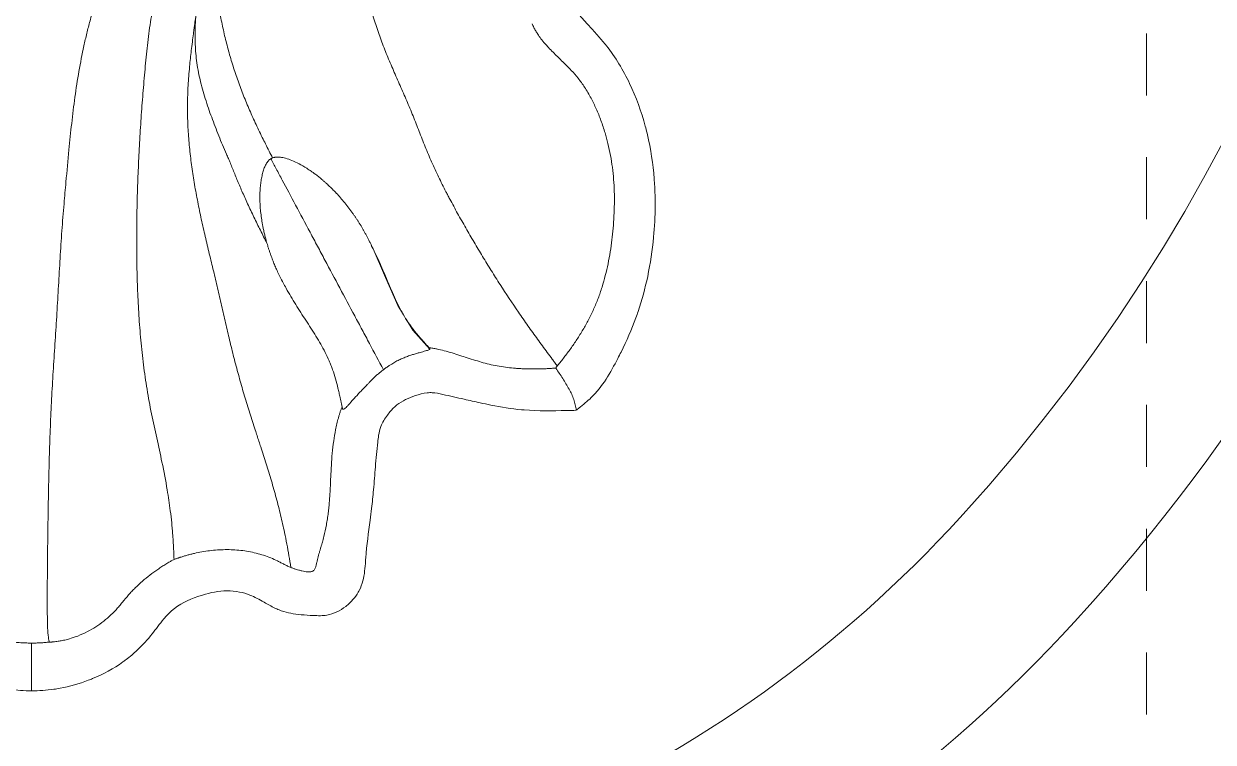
# Model space of a CAD drawing. Header units: millimetres. Extents: x 54 to 1314, y 20 to 614.
# Drawn here: x 415.297 to 417.217, y 186.069 to 187.23 of the extents above; entities that cross this region are included whole.
import ezdxf

# ---------------------------------------------------------------- set-up
doc = ezdxf.new("R2010")
doc.units = ezdxf.units.MM
doc.linetypes.add('CENTER2', pattern=[1.125, 0.75, -0.125, 0.125, -0.125])
for name, color, linetype, lineweight in [('A_РАЗМ.ОСНОВНЫЕ', 4, 'Continuous', 13), ('А_ШТУКАТУРКА ФАСАД', 7, 'Continuous', 15), ('ОСИ', 40, 'CENTER2', 18)]:
    doc.layers.add(name, color=color, linetype=linetype, lineweight=lineweight)

# ---------------------------------------------------------------- blocks, each defined once
blk = doc.blocks.new('Филенка')
at = {"layer": 'А_ШТУКАТУРКА ФАСАД', "lineweight": 9, "flags": 128}
for points in [[(-0.5484, -0.8818), (-0.5514, -0.8871), (-0.5715, -0.9335), (-0.5911, -0.9786), (-0.6005, -0.9939)], [(-0.605, -1.0011), (-0.6158, -1.0186), (-0.6429, -1.0492)]]:
    blk.add_lwpolyline(points, dxfattribs=at)
at = {"layer": 'А_ШТУКАТУРКА ФАСАД', "lineweight": 15}
for centre, radius, start, end in [((0.6268, 0.6166), 3.1268, 137.6514, 222.3486), ((0.6268, 0.6166), 2.8768, 137.6514, 222.3486), ((0, 0.0453), 2.0287, 222.3486, 317.6514), ((0, 0.0453), 2.2787, 222.3486, 317.6514)]:
    blk.add_arc(centre, radius, start, end, dxfattribs=at)
at = {"layer": 'А_ШТУКАТУРКА ФАСАД', "lineweight": 9}
for points, knots in [([(-1.143, -0.1339), (-1.1411, -0.1328), (-1.1371, -0.1308), (-1.1312, -0.1277), (-1.1252, -0.1248), (-1.1192, -0.1219), (-1.1131, -0.1191), (-1.1069, -0.1163), (-1.1008, -0.1136), (-1.0885, -0.1084), (-1.0697, -0.1011), (-1.0445, -0.0924), (-1.0187, -0.0847), (-0.9926, -0.078), (-0.9661, -0.0722), (-0.931, -0.0657), (-0.8958, -0.061), (-0.8609, -0.0576), (-0.8261, -0.055), (-0.7909, -0.0532), (-0.7563, -0.0522), (-0.7302, -0.0519), (-0.7044, -0.0522), (-0.678, -0.0532), (-0.6559, -0.0557), (-0.6384, -0.0594), (-0.6256, -0.0633), (-0.6133, -0.0685), (-0.6037, -0.074), (-0.5963, -0.0788), (-0.5909, -0.0826), (-0.5864, -0.0859), (-0.5828, -0.0886), (-0.5792, -0.0912), (-0.5747, -0.0945), (-0.5693, -0.0983), (-0.5637, -0.1019), (-0.5579, -0.1053), (-0.552, -0.1085), (-0.547, -0.1111), (-0.543, -0.1131), (-0.539, -0.1151), (-0.5341, -0.1178), (-0.5284, -0.1214), (-0.5233, -0.1258), (-0.5191, -0.1311), (-0.5157, -0.1369), (-0.513, -0.1431), (-0.511, -0.1484), (-0.5095, -0.1527), (-0.5081, -0.157), (-0.5062, -0.1623), (-0.5038, -0.1686), (-0.5012, -0.1749), (-0.4984, -0.1811), (-0.4956, -0.1872), (-0.4927, -0.1933), (-0.4898, -0.1994), (-0.487, -0.2056), (-0.4835, -0.2139), (-0.4796, -0.2244), (-0.4763, -0.2374), (-0.4746, -0.2508), (-0.4744, -0.2644), (-0.4756, -0.2778), (-0.478, -0.2911), (-0.4811, -0.3041), (-0.4842, -0.3147), (-0.4868, -0.323), (-0.4895, -0.3313), (-0.4944, -0.3456), (-0.5048, -0.3738), (-0.5169, -0.4056), (-0.5282, -0.438), (-0.5349, -0.4585), (-0.5394, -0.473), (-0.542, -0.4813), (-0.5446, -0.4897), (-0.5478, -0.5001), (-0.5517, -0.5127), (-0.5557, -0.5252), (-0.5614, -0.5419), (-0.5689, -0.5626), (-0.579, -0.5871), (-0.5896, -0.6114), (-0.6004, -0.6358), (-0.6109, -0.6603), (-0.6192, -0.681), (-0.6257, -0.6976), (-0.6305, -0.71), (-0.6355, -0.7224), (-0.6406, -0.7347), (-0.6459, -0.747), (-0.6514, -0.7591), (-0.6571, -0.7712), (-0.6629, -0.7832), (-0.668, -0.7931), (-0.672, -0.8009), (-0.6762, -0.8088), (-0.6815, -0.8186), (-0.6879, -0.8303), (-0.6944, -0.8419), (-0.7032, -0.8574), (-0.7144, -0.8766), (-0.7258, -0.8958), (-0.7351, -0.911), (-0.7445, -0.9262), (-0.7612, -0.9526), (-0.781, -0.9823), (-0.8013, -1.0116), (-0.8143, -1.0297), (-0.8248, -1.0442), (-0.8327, -1.0549), (-0.8392, -1.0637), (-0.8445, -1.0708), (-0.8472, -1.0744), (-0.8487, -1.0763)], [0, 0, 0, 0, 0.003876, 0.007765, 0.011666, 0.015578, 0.019499, 0.023428, 0.027363, 0.031303, 0.046799, 0.062548, 0.078011, 0.093953, 0.109752, 0.125481, 0.156726, 0.172311, 0.187894, 0.219093, 0.235632, 0.250339, 0.26598, 0.281649, 0.297251, 0.305083, 0.312923, 0.320653, 0.328364, 0.332238, 0.336126, 0.340026, 0.341977, 0.343928, 0.347828, 0.351724, 0.355618, 0.359515, 0.363421, 0.367336, 0.369295, 0.371252, 0.375163, 0.379076, 0.38303, 0.386943, 0.39088, 0.394838, 0.398795, 0.400776, 0.402756, 0.406712, 0.410662, 0.414607, 0.418553, 0.422501, 0.426453, 0.430408, 0.434364, 0.438309, 0.446162, 0.454009, 0.461932, 0.46979, 0.477611, 0.485484, 0.49338, 0.501215, 0.505123, 0.509027, 0.516831, 0.532446, 0.563695, 0.579307, 0.594916, 0.602715, 0.606612, 0.610508, 0.618297, 0.626082, 0.633864, 0.641645, 0.657208, 0.672792, 0.688404, 0.703993, 0.719559, 0.735126, 0.742915, 0.750705, 0.758492, 0.766273, 0.774048, 0.781818, 0.789586, 0.797352, 0.80512, 0.809005, 0.81289, 0.820663, 0.828439, 0.836219, 0.844001, 0.859577, 0.875166, 0.882966, 0.89077, 0.906374, 0.937582, 0.953188, 0.968791, 0.976593, 0.984394, 0.992196, 0.995731, 1, 1, 1, 1]), ([(-0.3227, -0.1677), (-0.3222, -0.1683), (-0.3214, -0.1695), (-0.32, -0.1714), (-0.3186, -0.1735), (-0.3168, -0.1763), (-0.3146, -0.1798), (-0.3122, -0.1841), (-0.3098, -0.1885), (-0.3066, -0.1944), (-0.3014, -0.2049), (-0.2942, -0.2199), (-0.2857, -0.2381), (-0.2775, -0.2562), (-0.2695, -0.2742), (-0.2617, -0.2922), (-0.2542, -0.3101), (-0.2471, -0.3279), (-0.2404, -0.3455), (-0.2341, -0.363), (-0.2262, -0.3862), (-0.2169, -0.4149), (-0.2069, -0.4493), (-0.1984, -0.4844), (-0.1928, -0.5147), (-0.1892, -0.5396), (-0.187, -0.5586), (-0.1849, -0.5778), (-0.1831, -0.5972), (-0.1813, -0.6168), (-0.1792, -0.6431), (-0.1767, -0.6762), (-0.1746, -0.7094), (-0.1732, -0.7359), (-0.1723, -0.7558), (-0.1714, -0.7757), (-0.1709, -0.7923), (-0.1705, -0.8055), (-0.1702, -0.8188), (-0.1698, -0.842), (-0.1695, -0.8751), (-0.1698, -0.9083), (-0.1705, -0.9349), (-0.1714, -0.9615), (-0.173, -0.9948), (-0.1756, -1.0281), (-0.1782, -1.0547), (-0.1813, -1.0812), (-0.1851, -1.1077), (-0.1897, -1.134), (-0.1948, -1.1602), (-0.202, -1.1928), (-0.211, -1.2337), (-0.2186, -1.2729), (-0.2235, -1.3057), (-0.2259, -1.3267), (-0.2271, -1.3398), (-0.228, -1.3506), (-0.2288, -1.3626), (-0.2294, -1.3757), (-0.2297, -1.3846), (-0.2299, -1.3891)], [0, 0, 0, 0, 0.001782, 0.003677, 0.005687, 0.007814, 0.011535, 0.015628, 0.019391, 0.023471, 0.031314, 0.046998, 0.062681, 0.078367, 0.094004, 0.109588, 0.125136, 0.140677, 0.15625, 0.171888, 0.187595, 0.219005, 0.250422, 0.281812, 0.313207, 0.328815, 0.344363, 0.359894, 0.375437, 0.391012, 0.406626, 0.437909, 0.469191, 0.484832, 0.500471, 0.516109, 0.531748, 0.539568, 0.547388, 0.563028, 0.594305, 0.625581, 0.641206, 0.656824, 0.688065, 0.719337, 0.734962, 0.750583, 0.781833, 0.797475, 0.813115, 0.844391, 0.875668, 0.911351, 0.937998, 0.953508, 0.961148, 0.969004, 0.978984, 0.98933, 1, 1, 1, 1]), ([(-0.0284, -1.5226), (-0.0282, -1.5215), (-0.0278, -1.5192), (-0.0272, -1.5157), (-0.0268, -1.5121), (-0.0264, -1.5084), (-0.0261, -1.5046), (-0.0258, -1.5003), (-0.0256, -1.4953), (-0.0254, -1.4899), (-0.0254, -1.4843), (-0.0253, -1.474), (-0.0252, -1.4574), (-0.0253, -1.4356), (-0.0254, -1.4128), (-0.0257, -1.3834), (-0.0261, -1.3462), (-0.0268, -1.3019), (-0.0277, -1.2575), (-0.0288, -1.2131), (-0.0304, -1.1687), (-0.0325, -1.1244), (-0.0347, -1.0874), (-0.0366, -1.0578), (-0.0385, -1.0282), (-0.0408, -0.9912), (-0.043, -0.9542), (-0.0447, -0.9247), (-0.0464, -0.8951), (-0.0488, -0.8583), (-0.052, -0.8173), (-0.0559, -0.7736), (-0.0593, -0.7375), (-0.0624, -0.706), (-0.0654, -0.6776), (-0.0697, -0.6423), (-0.0761, -0.6005), (-0.0828, -0.5662), (-0.089, -0.5391), (-0.0942, -0.5189), (-0.0999, -0.4989), (-0.1059, -0.479), (-0.1122, -0.4593), (-0.1187, -0.4397), (-0.1252, -0.4203), (-0.1319, -0.401), (-0.1389, -0.3816), (-0.1464, -0.3621), (-0.1543, -0.3426), (-0.1653, -0.3164), (-0.1772, -0.29), (-0.1901, -0.2636), (-0.2002, -0.2439), (-0.2107, -0.2242), (-0.2196, -0.2078), (-0.2267, -0.1947), (-0.2322, -0.1846), (-0.2375, -0.1748), (-0.241, -0.1682), (-0.2426, -0.1652)], [0, 0, 0, 0, 0.002404, 0.00488, 0.007432, 0.010059, 0.012763, 0.015545, 0.019224, 0.023348, 0.026928, 0.031168, 0.045248, 0.062442, 0.077459, 0.093709, 0.124977, 0.156258, 0.18752, 0.218758, 0.249979, 0.281194, 0.312415, 0.328032, 0.343654, 0.374919, 0.406201, 0.421832, 0.43746, 0.468713, 0.499993, 0.525, 0.562379, 0.577922, 0.593451, 0.624472, 0.655479, 0.686533, 0.702102, 0.717713, 0.733374, 0.749085, 0.764806, 0.780524, 0.796244, 0.811963, 0.827681, 0.843412, 0.859095, 0.874709, 0.90585, 0.921459, 0.937142, 0.952876, 0.968586, 0.976438, 0.984291, 0.992771, 1, 1, 1, 1]), ([(-0.2947, -0.3516), (-0.2945, -0.3536), (-0.2943, -0.3577), (-0.2939, -0.3639), (-0.2937, -0.3703), (-0.2934, -0.3785), (-0.2933, -0.3891), (-0.2933, -0.4016), (-0.2937, -0.4144), (-0.2945, -0.4312), (-0.2962, -0.4522), (-0.2993, -0.4773), (-0.3032, -0.5024), (-0.3073, -0.5233), (-0.3109, -0.5399), (-0.3149, -0.5564), (-0.3204, -0.5768), (-0.328, -0.6012), (-0.3364, -0.6252), (-0.3457, -0.6488), (-0.354, -0.6682), (-0.361, -0.6836), (-0.3665, -0.6954), (-0.3721, -0.7068), (-0.3778, -0.7182), (-0.3833, -0.7292), (-0.3873, -0.7367), (-0.3892, -0.7404)], [0, 0, 0, 0, 0.01496, 0.030277, 0.045952, 0.061983, 0.091217, 0.123893, 0.154858, 0.185848, 0.247943, 0.310265, 0.372897, 0.435621, 0.466943, 0.49825, 0.560856, 0.623533, 0.686321, 0.749035, 0.811736, 0.843103, 0.874486, 0.908607, 0.937256, 0.969258, 1, 1, 1, 1]), ([(-0.8794, -1.1481), (-0.8809, -1.1469), (-0.889, -1.1401), (-0.9175, -1.1177), (-0.9367, -1.0839), (-0.9592, -1.0393), (-0.9704, -1.0143), (-0.9847, -0.9735), (-0.9962, -0.9303), (-1.0049, -0.873), (-1.0073, -0.8231), (-1.006, -0.7707), (-1.0004, -0.7277), (-0.9871, -0.6728), (-0.9676, -0.6192), (-0.9392, -0.5721), (-0.9152, -0.5435), (-0.8999, -0.5269), (-0.8883, -0.5146), (-0.8835, -0.5079)], [0.021125, 0.021125, 0.021125, 0.021125, 0.0288291, 0.0618897, 0.1613028, 0.1757831, 0.2541406, 0.2680302, 0.3440618, 0.4268514, 0.4922755, 0.5374919, 0.6307993, 0.6601366, 0.7536356, 0.8463752, 0.8724506, 0.901656, 0.9333859, 0.9333859, 0.9333859, 0.9333859]), ([(-0.2653, -0.5107), (-0.265, -0.5125), (-0.2645, -0.5159), (-0.2638, -0.5211), (-0.2631, -0.5263), (-0.2623, -0.5316), (-0.2613, -0.5393), (-0.2599, -0.55), (-0.2577, -0.5674), (-0.2551, -0.5908), (-0.2527, -0.6196), (-0.2515, -0.6489), (-0.2517, -0.6775), (-0.2531, -0.7054), (-0.2558, -0.7339), (-0.2596, -0.7622), (-0.2634, -0.7858), (-0.2669, -0.8045), (-0.2696, -0.8185), (-0.2725, -0.8325), (-0.2765, -0.8511), (-0.2819, -0.8743), (-0.2886, -0.9022), (-0.2954, -0.93), (-0.3019, -0.9579), (-0.3082, -0.9859), (-0.3147, -1.0139), (-0.3213, -1.0418), (-0.3271, -1.065), (-0.332, -1.0836), (-0.3371, -1.1021), (-0.3437, -1.1251), (-0.3522, -1.1526), (-0.3591, -1.1738), (-0.365, -1.1921), (-0.371, -1.2103), (-0.3788, -1.2346), (-0.3873, -1.262), (-0.3951, -1.2896), (-0.401, -1.3129), (-0.4053, -1.3315), (-0.4087, -1.347), (-0.4121, -1.3642), (-0.4155, -1.383), (-0.4177, -1.3956), (-0.4187, -1.4019)], [0, 0, 0, 0, 0.006146, 0.01229, 0.01843, 0.024562, 0.030683, 0.045219, 0.061429, 0.089911, 0.123624, 0.157078, 0.186122, 0.21733, 0.248594, 0.279924, 0.311246, 0.326897, 0.342547, 0.358195, 0.373844, 0.40515, 0.436464, 0.467778, 0.499077, 0.530359, 0.561633, 0.592909, 0.6242, 0.639855, 0.655517, 0.686839, 0.718163, 0.749488, 0.759929, 0.780812, 0.812136, 0.843461, 0.874781, 0.906105, 0.921862, 0.937407, 0.958098, 0.979026, 1, 1, 1, 1]), ([(-0.321, -0.7489), (-0.3199, -0.7464), (-0.3177, -0.7415), (-0.3135, -0.7317), (-0.3082, -0.7196), (-0.3022, -0.7048), (-0.2963, -0.6899), (-0.2907, -0.6749), (-0.2853, -0.6599), (-0.2803, -0.6447), (-0.2758, -0.6293), (-0.2718, -0.6139), (-0.2686, -0.5985), (-0.2663, -0.5832), (-0.2647, -0.5681), (-0.264, -0.5534), (-0.2638, -0.5414), (-0.264, -0.5318), (-0.2643, -0.5248), (-0.2647, -0.5177), (-0.2651, -0.5131), (-0.2653, -0.5107)], [0, 0, 0, 0, 0.0321321, 0.0625578, 0.1251379, 0.1877512, 0.2504103, 0.3130818, 0.3757385, 0.4384165, 0.5010883, 0.5637325, 0.6262662, 0.6887944, 0.7508937, 0.8129475, 0.8752394, 0.9057218, 0.9376808, 0.9679824, 1, 1, 1, 1]), ([(-0.808, -0.5237), (-0.8085, -0.5248), (-0.8094, -0.5268), (-0.8109, -0.5297), (-0.8125, -0.5326), (-0.814, -0.5353), (-0.8156, -0.5379), (-0.8183, -0.5422), (-0.8226, -0.5482), (-0.8285, -0.5554), (-0.835, -0.5626), (-0.844, -0.5719), (-0.8565, -0.584), (-0.8703, -0.5976), (-0.8828, -0.6118), (-0.8936, -0.6268), (-0.9033, -0.6434), (-0.912, -0.6614), (-0.9196, -0.6802), (-0.9258, -0.699), (-0.9326, -0.7241), (-0.9385, -0.7557), (-0.9415, -0.7948), (-0.9409, -0.8277), (-0.9391, -0.8538), (-0.9364, -0.8796), (-0.9313, -0.9116), (-0.9233, -0.9431), (-0.915, -0.9674), (-0.9076, -0.9851), (-0.8994, -1.002), (-0.8903, -1.0182), (-0.8806, -1.0337), (-0.8722, -1.0461), (-0.8652, -1.0556), (-0.8599, -1.0625), (-0.8546, -1.0692), (-0.851, -1.0735), (-0.8492, -1.0756)], [0, 0, 0, 0, 0.005423, 0.010713, 0.015869, 0.020892, 0.025779, 0.030533, 0.045014, 0.061093, 0.07504, 0.091964, 0.12298, 0.158363, 0.184751, 0.213765, 0.246517, 0.277083, 0.309524, 0.343424, 0.371973, 0.434178, 0.496907, 0.559825, 0.591721, 0.622305, 0.684722, 0.747677, 0.779344, 0.810755, 0.842307, 0.873445, 0.905199, 0.936729, 0.952647, 0.968491, 0.984272, 1, 1, 1, 1]), ([(-0.3863, -0.7418), (-0.3877, -0.7444), (-0.3891, -0.7471), (-0.392, -0.7526), (-0.3935, -0.7554), (-0.3981, -0.764), (-0.4078, -0.7823), (-0.426, -0.8162), (-0.4456, -0.8531), (-0.4576, -0.8756), (-0.4656, -0.8905), (-0.4696, -0.898), (-0.4816, -0.9204), (-0.4895, -0.9354), (-0.5056, -0.9655), (-0.5137, -0.9806), (-0.5257, -1.0032), (-0.5317, -1.0144), (-0.5376, -1.0254), (-0.5415, -1.0328), (-0.5434, -1.0364), (-0.5531, -1.0545), (-0.5606, -1.0687), (-0.5681, -1.0826)], [0, 0, 0, 0, 0.03125, 0.03125, 0.0625, 0.0625, 0.125, 0.25, 0.375, 0.4375, 0.4375, 0.5, 0.5, 0.625, 0.625, 0.75, 0.75, 0.8125, 0.84375, 0.84375, 0.875, 0.875, 1, 1, 1, 1]), ([(-0.3892, -0.7404), (-0.3895, -0.7402), (-0.3903, -0.74), (-0.3914, -0.7397), (-0.3925, -0.7394), (-0.3936, -0.7392), (-0.3954, -0.739), (-0.398, -0.739), (-0.4016, -0.7393), (-0.4056, -0.7399), (-0.4116, -0.7414), (-0.4201, -0.7443), (-0.4316, -0.7497), (-0.4423, -0.7559), (-0.4503, -0.7612), (-0.4553, -0.7647), (-0.4596, -0.7679), (-0.4645, -0.7717), (-0.4682, -0.7748), (-0.4701, -0.7764)], [0, 0, 0, 0, 0.027561, 0.053897, 0.079013, 0.102913, 0.1256, 0.189799, 0.250897, 0.313061, 0.375176, 0.500265, 0.625388, 0.749905, 0.82153, 0.857441, 0.893296, 0.945879, 1, 1, 1, 1]), ([(-0.3799, -0.8782), (-0.3796, -0.8771), (-0.3789, -0.8748), (-0.378, -0.8714), (-0.3771, -0.8681), (-0.3763, -0.8647), (-0.3755, -0.8613), (-0.3747, -0.8579), (-0.3738, -0.8538), (-0.3729, -0.8489), (-0.3716, -0.8415), (-0.3703, -0.8324), (-0.3692, -0.8218), (-0.3684, -0.8083), (-0.3686, -0.7955), (-0.3696, -0.7837), (-0.3707, -0.7753), (-0.3724, -0.7673), (-0.3744, -0.7599), (-0.3766, -0.7544), (-0.3786, -0.7504), (-0.3803, -0.7476), (-0.3822, -0.7452), (-0.3843, -0.7432), (-0.3862, -0.7418), (-0.3877, -0.741), (-0.3886, -0.7406), (-0.389, -0.7404), (-0.3892, -0.7404)], [0, 0, 0, 0, 0.017512, 0.035153, 0.05293, 0.07085, 0.08892, 0.107148, 0.125541, 0.156565, 0.187796, 0.249974, 0.3123, 0.374956, 0.499862, 0.562007, 0.624142, 0.686432, 0.749093, 0.81186, 0.843101, 0.874304, 0.905548, 0.936941, 0.968551, 0.984301, 0.993503, 1, 1, 1, 1]), ([(-0.321, -0.7489), (-0.3221, -0.7517), (-0.3243, -0.7575), (-0.3279, -0.7664), (-0.3316, -0.7755), (-0.3355, -0.7848), (-0.3397, -0.7944), (-0.3441, -0.8043), (-0.3505, -0.8183), (-0.3589, -0.836), (-0.3693, -0.8573), (-0.3764, -0.8713), (-0.3799, -0.8782)], [0, 0, 0, 0, 0.064487, 0.131267, 0.200348, 0.271742, 0.345459, 0.421509, 0.499902, 0.669107, 0.835812, 1, 1, 1, 1]), ([(-0.5308, -0.8484), (-0.53, -0.8472), (-0.5284, -0.8447), (-0.526, -0.841), (-0.5236, -0.8373), (-0.5211, -0.8337), (-0.5174, -0.8284), (-0.5122, -0.8214), (-0.5056, -0.813), (-0.4988, -0.8049), (-0.4927, -0.7981), (-0.4871, -0.7923), (-0.4824, -0.7876), (-0.4792, -0.7846), (-0.4776, -0.7831)], [0, 0, 0, 0, 0.04938, 0.099068, 0.149089, 0.199467, 0.250225, 0.372892, 0.50046, 0.625083, 0.750241, 0.834226, 0.917452, 1, 1, 1, 1]), ([(-0.4701, -0.7764), (-0.4713, -0.7775), (-0.4738, -0.7797), (-0.4763, -0.7819), (-0.4776, -0.7831)], [0, 0, 0, 0, 0.495581, 1, 1, 1, 1]), ([(-0.4701, -0.7764), (-0.4713, -0.7775), (-0.4739, -0.7797), (-0.4763, -0.7819), (-0.4776, -0.7831)], [0, 0, 0, 0, 0.488882, 1, 1, 1, 1]), ([(-0.5308, -0.8484), (-0.5315, -0.8497), (-0.5331, -0.8524), (-0.5354, -0.8564), (-0.5377, -0.8605), (-0.54, -0.8648), (-0.5424, -0.8691), (-0.5447, -0.8736), (-0.547, -0.8782), (-0.5494, -0.8829), (-0.553, -0.8904), (-0.558, -0.9009), (-0.5642, -0.9146), (-0.5682, -0.924), (-0.5703, -0.9288)], [0, 0, 0, 0, 0.051334, 0.103633, 0.156903, 0.211165, 0.26644, 0.32275, 0.380116, 0.438562, 0.498109, 0.659588, 0.826768, 1, 1, 1, 1]), ([(-0.3799, -0.8782), (-0.3804, -0.8797), (-0.3813, -0.8827), (-0.3827, -0.8873), (-0.3843, -0.8919), (-0.3859, -0.8966), (-0.388, -0.9023), (-0.3905, -0.9089), (-0.3937, -0.9166), (-0.396, -0.9217), (-0.3971, -0.9242)], [0, 0, 0, 0, 0.096142, 0.194159, 0.294089, 0.395975, 0.49986, 0.662369, 0.829025, 1, 1, 1, 1]), ([(-0.6326, -1.037), (-0.6316, -1.0359), (-0.6295, -1.0336), (-0.6261, -1.0296), (-0.6216, -1.0243), (-0.6171, -1.0186), (-0.6108, -1.0103), (-0.6038, -0.9999), (-0.5961, -0.9867), (-0.5891, -0.9726), (-0.5826, -0.9583), (-0.5772, -0.9454), (-0.5731, -0.9357), (-0.5711, -0.9309), (-0.5703, -0.9288)], [0, 0, 0, 0, 0.034439, 0.076125, 0.125048, 0.200646, 0.25, 0.37512, 0.499913, 0.613995, 0.749895, 0.874943, 0.946702, 1, 1, 1, 1]), ([(-0.5703, -0.9288), (-0.5717, -0.9323), (-0.5746, -0.9392), (-0.5789, -0.9495), (-0.5831, -0.9594), (-0.5874, -0.9689), (-0.5917, -0.978), (-0.5948, -0.9838), (-0.5963, -0.9867)], [0, 0, 0, 0, 0.179623, 0.354319, 0.523831, 0.687985, 0.846702, 1, 1, 1, 1]), ([(-0.5013, -1.1423), (-0.501, -1.1406), (-0.5003, -1.1372), (-0.4992, -1.1322), (-0.4979, -1.1264), (-0.4964, -1.1197), (-0.4941, -1.1097), (-0.4908, -1.0972), (-0.4869, -1.085), (-0.4834, -1.0754), (-0.4796, -1.066), (-0.4741, -1.0546), (-0.4669, -1.0412), (-0.4591, -1.0282), (-0.451, -1.0154), (-0.4427, -1.0027), (-0.4345, -0.99), (-0.4264, -0.9772), (-0.4185, -0.9642), (-0.4118, -0.9525), (-0.4061, -0.9421), (-0.4014, -0.9332), (-0.3986, -0.9272), (-0.3971, -0.9242)], [0, 0, 0, 0, 0.021241, 0.042326, 0.06326, 0.094279, 0.126527, 0.189922, 0.253152, 0.284528, 0.315764, 0.377965, 0.44007, 0.502232, 0.564484, 0.626783, 0.688704, 0.751284, 0.812944, 0.875583, 0.917864, 0.959319, 1, 1, 1, 1]), ([(-0.6326, -1.037), (-0.6316, -1.036), (-0.63, -1.0341), (-0.6274, -1.0312), (-0.6249, -1.0283), (-0.623, -1.026), (-0.6216, -1.0243), (-0.621, -1.0235), (-0.6205, -1.0229), (-0.6201, -1.0224), (-0.6196, -1.0218), (-0.6188, -1.0208), (-0.6175, -1.0191), (-0.6154, -1.0164), (-0.6138, -1.0143), (-0.6129, -1.0131)], [0, 0, 0, 0, 0.134153, 0.24997, 0.375026, 0.511793, 0.543675, 0.58785, 0.613333, 0.622375, 0.642912, 0.68375, 0.744903, 0.856791, 1, 1, 1, 1]), ([(-0.6326, -1.037), (-0.6341, -1.0387), (-0.6372, -1.0421), (-0.6404, -1.0455), (-0.6419, -1.0471)], [0, 0, 0, 0, 0.509208, 1, 1, 1, 1]), ([(-0.6326, -1.037), (-0.6325, -1.037), (-0.6324, -1.0368), (-0.6324, -1.0367), (-0.6324, -1.0367), (-0.6324, -1.0368), (-0.6325, -1.037), (-0.6326, -1.037)], [0, 0, 0, 0, 0.208973, 0.410901, 0.608266, 0.803722, 1, 1, 1, 1]), ([(-0.8464, -1.08), (-0.8453, -1.08), (-0.843, -1.0802), (-0.8396, -1.0804), (-0.8361, -1.0806), (-0.8324, -1.0808), (-0.8287, -1.081), (-0.8249, -1.0811), (-0.8181, -1.0813), (-0.808, -1.0815), (-0.797, -1.0812), (-0.7881, -1.0808), (-0.7793, -1.0802), (-0.7683, -1.0791), (-0.7551, -1.0772), (-0.7421, -1.0746), (-0.7293, -1.0713), (-0.7163, -1.0675), (-0.7038, -1.0634), (-0.6912, -1.0594), (-0.6789, -1.0555), (-0.6664, -1.0519), (-0.657, -1.0496), (-0.6509, -1.0484), (-0.6478, -1.0479), (-0.6448, -1.0475), (-0.6429, -1.0472), (-0.6419, -1.0471)], [0, 0, 0, 0, 0.016712, 0.033779, 0.051209, 0.069009, 0.087185, 0.105743, 0.124691, 0.185964, 0.250155, 0.281282, 0.312892, 0.375674, 0.438464, 0.50091, 0.563202, 0.62549, 0.69184, 0.750203, 0.812698, 0.875111, 0.937255, 0.953172, 0.968534, 0.984442, 1, 1, 1, 1]), ([(-0.6419, -1.0471), (-0.642, -1.0472), (-0.6423, -1.0474), (-0.6426, -1.0478), (-0.6428, -1.0481), (-0.6429, -1.0484), (-0.643, -1.0487), (-0.6429, -1.049), (-0.6427, -1.0496), (-0.6417, -1.0503), (-0.6394, -1.0513), (-0.6361, -1.0523), (-0.6321, -1.0534), (-0.6271, -1.0548), (-0.6216, -1.0563), (-0.6153, -1.0582), (-0.6087, -1.0604), (-0.602, -1.0629), (-0.595, -1.0659), (-0.5882, -1.0693), (-0.5822, -1.0728), (-0.5771, -1.0761), (-0.5726, -1.0791), (-0.5696, -1.0814), (-0.5681, -1.0826)], [0, 0, 0, 0, 0.01891, 0.037516, 0.055801, 0.073752, 0.091354, 0.108595, 0.125462, 0.187087, 0.250831, 0.309827, 0.376032, 0.432463, 0.500727, 0.563092, 0.625934, 0.693062, 0.750497, 0.814444, 0.875781, 0.91394, 0.95543, 1, 1, 1, 1]), ([(-0.8464, -1.08), (-0.8483, -1.0828), (-0.852, -1.0884), (-0.8576, -1.0968), (-0.8629, -1.1053), (-0.8679, -1.1138), (-0.8722, -1.1223), (-0.8756, -1.1309), (-0.8774, -1.1381), (-0.8786, -1.1438), (-0.8792, -1.1467), (-0.8794, -1.1481)], [0, 0, 0, 0, 0.1250152, 0.2500303, 0.3750459, 0.5000524, 0.6250371, 0.7500095, 0.8749947, 0.9374957, 1, 1, 1, 1]), ([(-0.8464, -1.08), (-0.8467, -1.0795), (-0.8472, -1.0786), (-0.8478, -1.0777), (-0.8481, -1.0772)], [0, 0, 0, 0, 0.497418, 1, 1, 1, 1]), ([(-0.5681, -1.0826), (-0.5673, -1.0832), (-0.5656, -1.0844), (-0.5633, -1.0863), (-0.561, -1.0882), (-0.5587, -1.0901), (-0.5565, -1.0921), (-0.554, -1.0943), (-0.5512, -1.097), (-0.5481, -1.1001), (-0.545, -1.1033), (-0.541, -1.1075), (-0.5362, -1.1126), (-0.5288, -1.1204), (-0.5219, -1.1278), (-0.5161, -1.1342), (-0.5123, -1.1386), (-0.5091, -1.1423), (-0.5064, -1.1451), (-0.5043, -1.1465), (-0.503, -1.1465), (-0.5022, -1.1458), (-0.5018, -1.1449), (-0.5015, -1.1438), (-0.5014, -1.1428), (-0.5013, -1.1423)], [0, 0, 0, 0, 0.021386, 0.042601, 0.063622, 0.084422, 0.10498, 0.125272, 0.154495, 0.187616, 0.218878, 0.250292, 0.312844, 0.375034, 0.499997, 0.566428, 0.624697, 0.68743, 0.750095, 0.812663, 0.87523, 0.905903, 0.937741, 0.967836, 1, 1, 1, 1]), ([(0, -1.6015), (-0.012, -1.6011), (-0.0274, -1.6002), (-0.0582, -1.5952), (-0.0791, -1.5892), (-0.1135, -1.5755), (-0.1341, -1.5644), (-0.1572, -1.5474), (-0.1739, -1.5332), (-0.1906, -1.5149), (-0.2038, -1.4972), (-0.2136, -1.4843), (-0.2326, -1.4643), (-0.2553, -1.4531), (-0.2863, -1.4431), (-0.3087, -1.4385), (-0.3349, -1.4409), (-0.3553, -1.4468), (-0.3735, -1.4572), (-0.3889, -1.466), (-0.402, -1.4717), (-0.4146, -1.4754), (-0.4314, -1.4782), (-0.4447, -1.4791), (-0.4567, -1.4797), (-0.4659, -1.4801), (-0.4844, -1.4787), (-0.4987, -1.4716), (-0.5157, -1.4582), (-0.5233, -1.4495), (-0.5311, -1.4352), (-0.5373, -1.4187), (-0.5385, -1.4007), (-0.5408, -1.3676), (-0.5449, -1.3394), (-0.5496, -1.3029), (-0.5524, -1.2743), (-0.5551, -1.2386), (-0.5577, -1.2093), (-0.5603, -1.1872), (-0.5638, -1.172), (-0.5734, -1.1566), (-0.5829, -1.1455), (-0.5969, -1.1333), (-0.6149, -1.1253), (-0.635, -1.1199), (-0.6499, -1.1193), (-0.6699, -1.1238), (-0.6955, -1.1297), (-0.7213, -1.1355), (-0.7522, -1.142), (-0.7759, -1.146), (-0.8166, -1.1494), (-0.8462, -1.1488), (-0.8743, -1.1483), (-0.8794, -1.1481)], [0.0130444, 0.0130444, 0.0130444, 0.0130444, 0.0408142, 0.0487485, 0.0852039, 0.0907986, 0.1340566, 0.1388652, 0.1570514, 0.1845201, 0.1958669, 0.2081117, 0.2221753, 0.2593851, 0.2652478, 0.2965348, 0.3118836, 0.3253384, 0.3451041, 0.3602721, 0.366089, 0.3785043, 0.3906656, 0.4053849, 0.4089554, 0.4181235, 0.4263245, 0.4522803, 0.4533158, 0.4757073, 0.4783855, 0.4909677, 0.5159659, 0.5200672, 0.5673619, 0.5818921, 0.6054404, 0.6341782, 0.6649293, 0.6734211, 0.6848943, 0.7012171, 0.7145606, 0.7184523, 0.7442779, 0.7591628, 0.765639, 0.7789267, 0.8060703, 0.8265993, 0.8404446, 0.8789223, 0.8821986, 0.9351204, 0.9471112, 0.9471112, 0.9471112, 0.9471112]), ([(0.8794, -1.1481), (0.8743, -1.1483), (0.8462, -1.1488), (0.8166, -1.1494), (0.7759, -1.146), (0.7522, -1.142), (0.7213, -1.1355), (0.6955, -1.1297), (0.6699, -1.1238), (0.6499, -1.1193), (0.635, -1.1199), (0.6149, -1.1253), (0.5969, -1.1333), (0.5829, -1.1455), (0.5734, -1.1566), (0.5638, -1.172), (0.5603, -1.1872), (0.5577, -1.2093), (0.5551, -1.2386), (0.5524, -1.2743), (0.5496, -1.3029), (0.5449, -1.3394), (0.5408, -1.3676), (0.5385, -1.4007), (0.5373, -1.4187), (0.5311, -1.4352), (0.5233, -1.4495), (0.5157, -1.4582), (0.4987, -1.4716), (0.4844, -1.4787), (0.4659, -1.4801), (0.4567, -1.4797), (0.4447, -1.4791), (0.4314, -1.4782), (0.4146, -1.4754), (0.402, -1.4717), (0.3889, -1.466), (0.3735, -1.4572), (0.3553, -1.4468), (0.3349, -1.4409), (0.3087, -1.4385), (0.2863, -1.4431), (0.2553, -1.4531), (0.2326, -1.4643), (0.2136, -1.4843), (0.2038, -1.4972), (0.1906, -1.5149), (0.1739, -1.5332), (0.1572, -1.5474), (0.1341, -1.5644), (0.1135, -1.5755), (0.0791, -1.5892), (0.0582, -1.5952), (0.0274, -1.6002), (0.012, -1.6011), (0, -1.6015)], [0.0130444, 0.0130444, 0.0130444, 0.0130444, 0.0250353, 0.0779571, 0.0812333, 0.119711, 0.1335563, 0.1540853, 0.1812289, 0.1945167, 0.2009929, 0.2158777, 0.2417033, 0.245595, 0.2589386, 0.2752613, 0.2867345, 0.2952263, 0.3259775, 0.3547152, 0.3782635, 0.3927937, 0.4400885, 0.4441897, 0.4691879, 0.4817701, 0.4844483, 0.5068398, 0.5078753, 0.5338311, 0.5420321, 0.5512002, 0.5547707, 0.56949, 0.5816514, 0.5940666, 0.5998835, 0.6150516, 0.6348173, 0.648272, 0.6636208, 0.6949079, 0.7007705, 0.7379803, 0.7520439, 0.7642888, 0.7756355, 0.8031042, 0.8212904, 0.826099, 0.869357, 0.8749517, 0.9114071, 0.9193415, 0.9471112, 0.9471112, 0.9471112, 0.9471112]), ([(-0.4187, -1.4019), (-0.4194, -1.4022), (-0.4208, -1.4029), (-0.423, -1.4037), (-0.4252, -1.4045), (-0.428, -1.4053), (-0.4318, -1.4064), (-0.4364, -1.4075), (-0.4412, -1.4085), (-0.4459, -1.4092), (-0.45, -1.4092), (-0.4531, -1.4084), (-0.4552, -1.4073), (-0.4568, -1.4054), (-0.4579, -1.4033), (-0.4587, -1.401), (-0.4593, -1.3987), (-0.4598, -1.3963), (-0.4605, -1.3932), (-0.4617, -1.3877), (-0.4634, -1.3815), (-0.4653, -1.3753), (-0.4667, -1.3706), (-0.4681, -1.366), (-0.4699, -1.3598), (-0.4728, -1.3489), (-0.4755, -1.3363), (-0.4776, -1.3236), (-0.479, -1.3141), (-0.4801, -1.3044), (-0.4809, -1.2948), (-0.4816, -1.2851), (-0.4821, -1.2771), (-0.4824, -1.2707), (-0.4826, -1.2642), (-0.4831, -1.253), (-0.4839, -1.2369), (-0.4853, -1.2174), (-0.4875, -1.1983), (-0.4902, -1.1823), (-0.4929, -1.17), (-0.4949, -1.1621), (-0.4966, -1.156), (-0.4981, -1.1513), (-0.4996, -1.1468), (-0.5008, -1.1437), (-0.5013, -1.1423)], [0, 0, 0, 0, 0.007681, 0.015416, 0.022865, 0.03072, 0.044728, 0.061323, 0.076724, 0.092163, 0.107597, 0.115352, 0.123113, 0.130883, 0.138672, 0.146453, 0.154256, 0.162056, 0.169857, 0.185457, 0.216688, 0.232327, 0.247974, 0.263623, 0.279263, 0.310501, 0.372894, 0.404125, 0.435404, 0.466758, 0.498176, 0.529577, 0.560973, 0.576671, 0.59237, 0.623768, 0.686563, 0.749349, 0.814737, 0.874346, 0.906388, 0.936892, 0.952954, 0.96847, 0.984446, 1, 1, 1, 1]), ([(-0.2299, -1.3891), (-0.2306, -1.3888), (-0.2321, -1.3883), (-0.2343, -1.3876), (-0.2363, -1.3869), (-0.2382, -1.3862), (-0.2413, -1.3852), (-0.2455, -1.3839), (-0.2512, -1.3822), (-0.2569, -1.3807), (-0.2648, -1.3788), (-0.2749, -1.3767), (-0.2874, -1.3748), (-0.3, -1.3736), (-0.3126, -1.3731), (-0.3252, -1.3733), (-0.3378, -1.3744), (-0.3503, -1.3761), (-0.3626, -1.3788), (-0.3785, -1.3834), (-0.3908, -1.3884), (-0.3998, -1.3929), (-0.4025, -1.3943), (-0.4052, -1.3957), (-0.4079, -1.3971), (-0.4106, -1.3984), (-0.4134, -1.3997), (-0.416, -1.4009), (-0.4179, -1.4016), (-0.4187, -1.4019)], [0, 0, 0, 0, 0.0148625, 0.0285686, 0.0411423, 0.0526016, 0.0629595, 0.0961316, 0.1262244, 0.1584316, 0.1891141, 0.2518659, 0.3150132, 0.3775931, 0.4397467, 0.5018362, 0.5641554, 0.626987, 0.6896494, 0.7516885, 0.8753873, 0.8909454, 0.9065337, 0.9221417, 0.9377577, 0.954325, 0.9689846, 0.9850784, 1, 1, 1, 1]), ([(-0.2299, -1.3891), (-0.2292, -1.3895), (-0.2277, -1.3903), (-0.2255, -1.3915), (-0.2229, -1.3929), (-0.22, -1.3946), (-0.2157, -1.3972), (-0.2102, -1.4007), (-0.2016, -1.4065), (-0.191, -1.4143), (-0.1789, -1.4241), (-0.1691, -1.433), (-0.1618, -1.4405), (-0.1547, -1.4482), (-0.1482, -1.4563), (-0.1415, -1.4644), (-0.1346, -1.4722), (-0.1254, -1.4813), (-0.1134, -1.4913), (-0.1005, -1.5001), (-0.0861, -1.508), (-0.0718, -1.514), (-0.0592, -1.5179), (-0.051, -1.5198), (-0.0459, -1.5208), (-0.0425, -1.5213), (-0.0389, -1.5218), (-0.0358, -1.5222), (-0.0334, -1.5224), (-0.0316, -1.5225), (-0.0299, -1.5226), (-0.0289, -1.5226), (-0.0284, -1.5226)], [0, 0, 0, 0, 0.0101541, 0.0205225, 0.0311145, 0.046436, 0.0623811, 0.0918994, 0.1242616, 0.1859158, 0.2477437, 0.3097897, 0.3421841, 0.3718238, 0.4340355, 0.465588, 0.4961419, 0.5580368, 0.6202465, 0.6833576, 0.7465494, 0.8189151, 0.8731736, 0.9094136, 0.92299, 0.9365522, 0.9523662, 0.9682132, 0.9764613, 0.9841757, 0.9923212, 1, 1, 1, 1]), ([(0, -1.5242), (-0.0025, -1.5241), (-0.0072, -1.5241), (-0.0144, -1.5238), (-0.0214, -1.5233), (-0.0261, -1.5228), (-0.0284, -1.5226)], [0, 0, 0, 0, 0.262435, 0.50157, 0.758334, 1, 1, 1, 1]), ([(0.0284, -1.5226), (0.027, -1.5227), (0.0242, -1.523), (0.0199, -1.5234), (0.0153, -1.5237), (0.0104, -1.5239), (0.0053, -1.5241), (0.0018, -1.5242), (0, -1.5242)], [0, 0, 0, 0, 0.144151, 0.297232, 0.459307, 0.630435, 0.810658, 1, 1, 1, 1]), ([(0, -1.5242), (0, -1.5371), (0, -1.5629), (0, -1.5887), (0, -1.6015)], [0, 0, 0, 0, 0.5027363, 1, 1, 1, 1])]:
    blk.add_open_spline(points, degree=3, knots=knots, dxfattribs=at)
for points, degree in [([(-0.5963, -0.9867), (-0.5985, -0.9902)], 1), ([(-0.6102, -1.0088), (-0.6129, -1.0131)], 1), ([(-0.8492, -1.0756), (-0.849, -1.0759), (-0.8489, -1.0761), (-0.8487, -1.0763)], 3), ([(-0.8487, -1.0763), (-0.8485, -1.0766), (-0.8483, -1.0769), (-0.8481, -1.0772)], 3)]:
    blk.add_open_spline(points, degree=degree, dxfattribs=at)

msp = doc.modelspace()

# ---------------------------------------------------------------- linework, layer by layer
at = {"layer": 'ОСИ', "ltscale": 0.01}
msp.add_line((417.1093, 134.514), (417.1093, 225.82), dxfattribs=at)

# ---------------------------------------------------------------- block references
at = {"layer": 'A_РАЗМ.ОСНОВНЫЕ', "xscale": -1}
msp.add_blockref('Филенка', (415.3093, 187.7535), dxfattribs=at)

doc.saveas('drawing.dxf')
